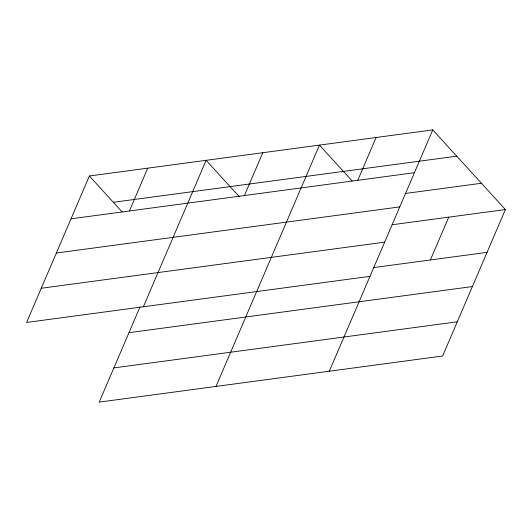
<?xml version="1.0" encoding="UTF-8"?>
<svg xmlns="http://www.w3.org/2000/svg" width="532" height="532" viewBox="0 0 532 532"><rect width="100%" height="100%" fill="white"/><g stroke="black" fill="none" stroke-linecap="round" stroke-linejoin="round"><path stroke-width="0.8" d="M140.062 306.831L99.225 402.106L442.631 356.001L505.4 209.548L432.775 129.894L89.369 175.999L26.6 322.452L370.006 276.347M129.396 210.978L147.75 168.165M143.354 306.778L206.123 160.325L239.42 196.84M244.441 195.53L262.788 152.717M215.985 386.432L256.823 291.15M256.683 291.563L319.453 145.11L352.197 181.026M357.763 180.315L376.111 137.502M329.308 371.216L432.775 129.894M430.388 259.968L448.735 217.156M113.336 202.286L456.742 156.175M71.022 218.818L414.421 172.707M405.065 193.515L481.433 183.261M56.359 253.019L399.765 206.908M392.077 224.763L505.4 209.548M41.257 288.251L384.663 242.146M373.723 267.576L487.053 252.361M128.99 332.673L472.389 286.562M113.888 367.905L457.287 321.8M89.369 175.999L122.114 211.916"/></g></svg>
